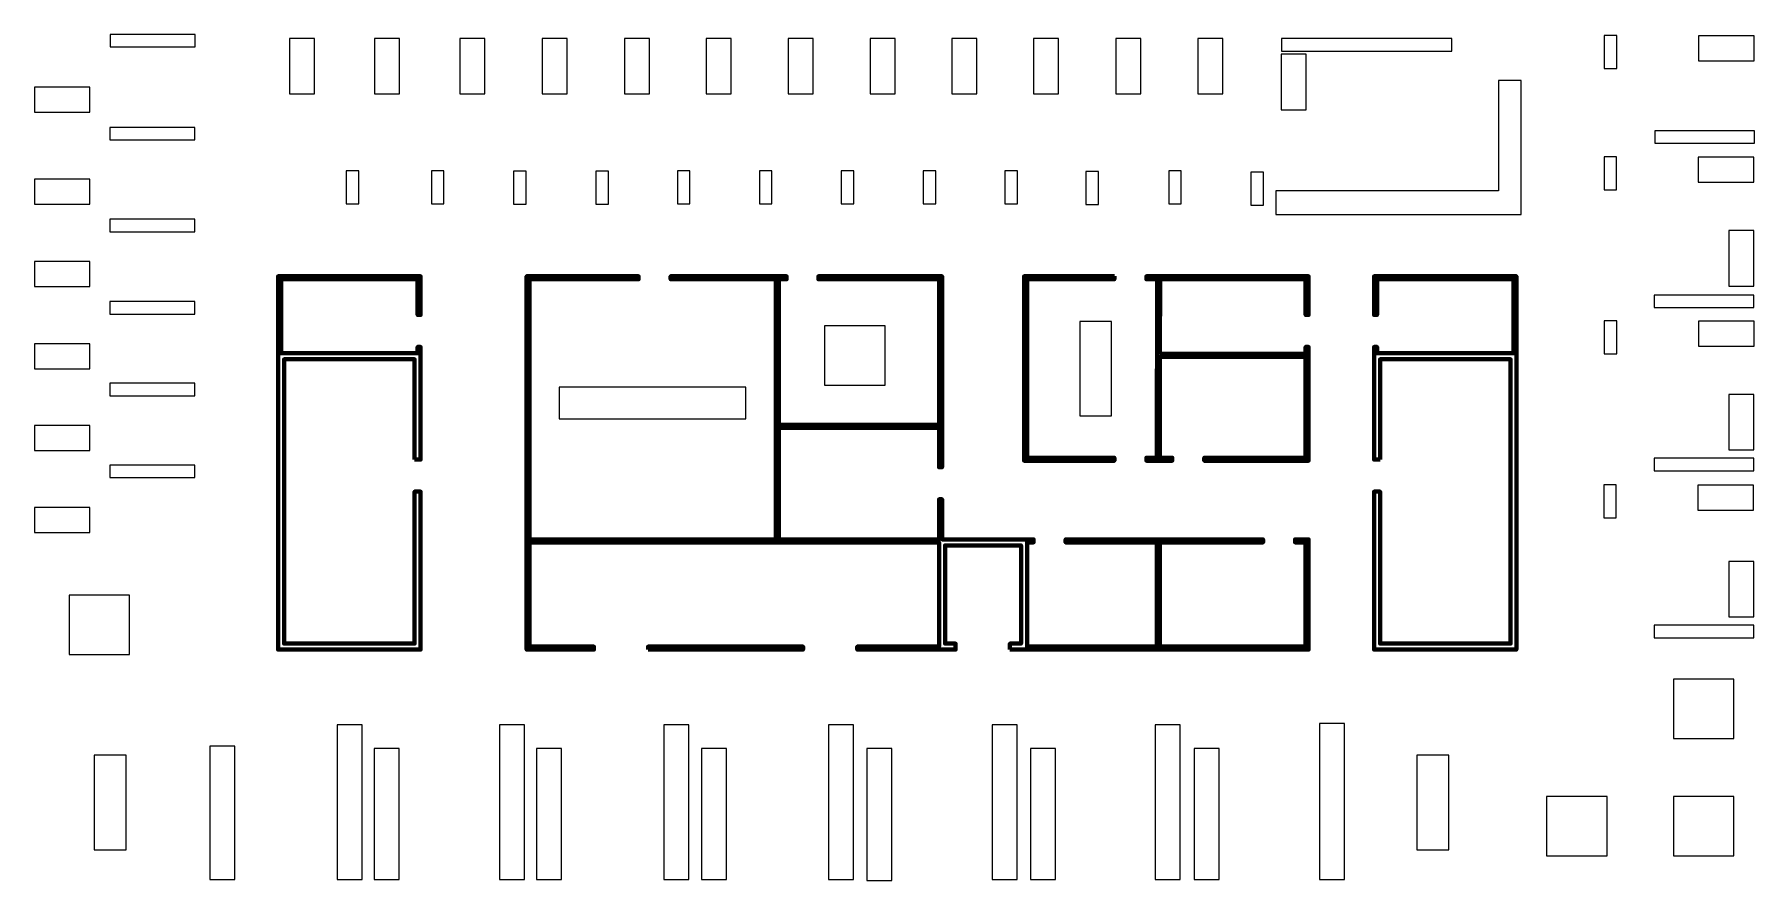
# Model space of a CAD drawing. Header units: metres. Extents: x 9.1 to 66.5, y 0.2 to 28.4.
import ezdxf

# ---------------------------------------------------------------- set-up
doc = ezdxf.new("R2010")
doc.units = ezdxf.units.M
doc.layers.get('0').update_dxf_attribs({"color": 18, "true_color": 0x000000})

msp = doc.modelspace()

# ---------------------------------------------------------------- linework, layer by layer
at = {"color": 18, "linetype": 'Continuous', "lineweight": 25, "true_color": 0x000000}
for points in [[(11.625, 28.005), (14.464, 28.005), (14.464, 28.422), (11.625, 28.422)], [(17.614, 26.437), (18.447, 26.437), (18.447, 28.29), (17.614, 28.29)], [(20.455, 26.437), (21.289, 26.437), (21.289, 28.29), (20.455, 28.29)], [(23.297, 26.437), (24.131, 26.437), (24.131, 28.29), (23.297, 28.29)], [(26.046, 26.437), (26.88, 26.437), (26.88, 28.29), (26.046, 28.29)], [(28.795, 26.437), (29.628, 26.437), (29.628, 28.29), (28.795, 28.29)], [(31.526, 26.437), (32.36, 26.437), (32.36, 28.29), (31.526, 28.29)], [(34.263, 26.437), (35.097, 26.437), (35.097, 28.29), (34.263, 28.29)], [(37, 26.437), (37.834, 26.437), (37.834, 28.29), (37, 28.29)], [(39.726, 26.437), (40.56, 26.437), (40.56, 28.29), (39.726, 28.29)], [(42.452, 26.437), (43.285, 26.437), (43.285, 28.29), (42.452, 28.29)], [(45.194, 26.437), (46.028, 26.437), (46.028, 28.29), (45.194, 28.29)], [(47.937, 26.437), (48.771, 26.437), (48.771, 28.29), (47.937, 28.29)], [(50.729, 27.865), (56.408, 27.865), (56.408, 28.281), (50.729, 28.281)], [(61.502, 27.287), (61.919, 27.287), (61.919, 28.388), (61.502, 28.388)], [(64.649, 27.545), (66.503, 27.545), (66.503, 28.379), (64.649, 28.379)], [(50.712, 25.911), (51.546, 25.911), (51.546, 27.765), (50.712, 27.765)], [(9.1, 25.825), (10.954, 25.825), (10.954, 26.659), (9.1, 26.659)], [(50.542, 23.203), (50.542, 22.412), (58.724, 22.412), (58.724, 26.883), (57.965, 26.883), (57.965, 23.203)], [(11.615, 24.903), (14.455, 24.903), (14.455, 25.319), (11.615, 25.319)], [(63.189, 24.788), (66.519, 24.788), (66.519, 25.205), (63.189, 25.205)], [(61.492, 23.236), (61.909, 23.236), (61.909, 24.337), (61.492, 24.337)], [(64.639, 23.495), (66.492, 23.495), (66.492, 24.329), (64.639, 24.329)], [(9.1, 22.754), (10.953, 22.754), (10.953, 23.588), (9.1, 23.588)], [(19.51, 22.766), (19.927, 22.766), (19.927, 23.866), (19.51, 23.866)], [(22.352, 22.766), (22.769, 22.766), (22.769, 23.866), (22.352, 23.866)], [(25.095, 22.762), (25.512, 22.762), (25.512, 23.863), (25.095, 23.863)], [(27.844, 22.762), (28.261, 22.762), (28.261, 23.863), (27.844, 23.863)], [(30.565, 22.771), (30.982, 22.771), (30.982, 23.871), (30.565, 23.871)], [(33.297, 22.771), (33.714, 22.771), (33.714, 23.871), (33.297, 23.871)], [(36.034, 22.771), (36.451, 22.771), (36.451, 23.871), (36.034, 23.871)], [(38.771, 22.771), (39.188, 22.771), (39.188, 23.871), (38.771, 23.871)], [(41.497, 22.771), (41.914, 22.771), (41.914, 23.871), (41.497, 23.871)], [(44.201, 22.749), (44.618, 22.749), (44.618, 23.85), (44.201, 23.85)], [(46.965, 22.771), (47.382, 22.771), (47.382, 23.871), (46.965, 23.871)], [(49.708, 22.728), (50.125, 22.728), (50.125, 23.829), (49.708, 23.829)], [(11.615, 21.838), (14.454, 21.838), (14.454, 22.255), (11.615, 22.255)], [(65.664, 20.025), (66.497, 20.025), (66.497, 21.879), (65.664, 21.879)], [(9.1, 20.008), (10.953, 20.008), (10.953, 20.842), (9.1, 20.842)], [(63.167, 19.307), (66.498, 19.307), (66.498, 19.724), (63.167, 19.724)], [(11.615, 19.091), (14.454, 19.091), (14.454, 19.508), (11.615, 19.508)], [(35.47, 16.718), (37.493, 16.718), (37.493, 18.704), (35.47, 18.704)], [(43.994, 15.698), (45.057, 15.698), (45.057, 18.846), (43.994, 18.846)], [(61.498, 17.767), (61.915, 17.767), (61.915, 18.867), (61.498, 18.867)], [(64.646, 18.025), (66.499, 18.025), (66.499, 18.859), (64.646, 18.859)], [(9.099, 17.261), (10.953, 17.261), (10.953, 18.095), (9.099, 18.095)], [(11.615, 16.365), (14.454, 16.365), (14.454, 16.782), (11.615, 16.782)], [(32.842, 15.591), (32.842, 16.655), (26.614, 16.655), (26.614, 15.591)], [(65.664, 14.559), (66.497, 14.559), (66.497, 16.413), (65.664, 16.413)], [(9.099, 14.534), (10.953, 14.534), (10.953, 15.368), (9.099, 15.368)], [(11.614, 13.638), (14.454, 13.638), (14.454, 14.055), (11.614, 14.055)], [(63.167, 13.863), (66.498, 13.863), (66.498, 14.28), (63.167, 14.28)], [(61.482, 12.295), (61.899, 12.295), (61.899, 13.396), (61.482, 13.396)], [(64.629, 12.554), (66.483, 12.554), (66.483, 13.387), (64.629, 13.387)], [(9.099, 11.808), (10.952, 11.808), (10.952, 12.642), (9.099, 12.642)], [(65.664, 8.987), (66.497, 8.987), (66.497, 10.84), (65.664, 10.84)], [(10.255, 7.73), (12.278, 7.73), (12.278, 9.716), (10.255, 9.716)], [(63.167, 8.29), (66.498, 8.29), (66.498, 8.707), (63.167, 8.707)], [(63.807, 4.928), (65.831, 4.928), (65.831, 6.914), (63.807, 6.914)], [(19.204, 0.231), (20.038, 0.231), (20.038, 5.389), (19.204, 5.389)], [(24.623, 0.231), (25.457, 0.231), (25.457, 5.389), (24.623, 5.389)], [(30.105, 0.231), (30.939, 0.231), (30.939, 5.389), (30.105, 5.389)], [(35.608, 0.231), (36.442, 0.231), (36.442, 5.389), (35.608, 5.389)], [(41.069, 0.231), (41.903, 0.231), (41.903, 5.389), (41.069, 5.389)], [(46.509, 0.231), (47.343, 0.231), (47.343, 5.389), (46.509, 5.389)], [(51.991, 0.231), (52.825, 0.231), (52.825, 5.431), (51.991, 5.431)], [(14.958, 0.231), (15.792, 0.231), (15.792, 4.674), (14.958, 4.674)], [(20.44, 0.231), (21.274, 0.231), (21.274, 4.596), (20.44, 4.596)], [(25.859, 0.231), (26.693, 0.231), (26.693, 4.596), (25.859, 4.596)], [(31.362, 0.231), (32.196, 0.231), (32.196, 4.596), (31.362, 4.596)], [(36.887, 0.19), (37.721, 0.19), (37.721, 4.596), (36.887, 4.596)], [(42.348, 0.231), (43.182, 0.231), (43.182, 4.596), (42.348, 4.596)], [(47.809, 0.231), (48.643, 0.231), (48.643, 4.596), (47.809, 4.596)], [(11.098, 1.221), (12.162, 1.221), (12.162, 4.369), (11.098, 4.369)], [(55.244, 1.221), (56.307, 1.221), (56.307, 4.369), (55.244, 4.369)], [(59.574, 1.012), (61.598, 1.012), (61.598, 2.998), (59.574, 2.998)], [(63.807, 1.012), (65.831, 1.012), (65.831, 2.998), (63.807, 2.998)]]:
    msp.add_lwpolyline(points, close=True, dxfattribs=at)
at = {"color": 18, "linetype": 'Continuous', "lineweight": 70, "true_color": 0x000000}
for points in [[(21.788, 14.236), (21.788, 17.583), (17.434, 17.583), (17.434, 8.099), (21.788, 8.099), (21.788, 13.169), (21.988, 13.169), (21.988, 7.899), (17.234, 7.899), (17.234, 20.351), (21.988, 20.351), (21.988, 19.063), (21.888, 19.063), (21.888, 20.251), (17.334, 20.251), (17.334, 17.783), (21.888, 17.783), (21.888, 17.996), (21.988, 17.996), (21.988, 14.236)], [(41.66, 7.899), (41.66, 8.099), (42.033, 8.099), (42.033, 11.374), (39.495, 11.374), (39.495, 8.099), (39.85, 8.099), (39.85, 7.899), (36.565, 7.899), (36.565, 7.999), (39.295, 7.999), (39.295, 11.474), (25.629, 11.474), (25.629, 11.405), (25.629, 7.999), (27.773, 7.999), (27.773, 7.899), (25.529, 7.899), (25.529, 20.351), (29.266, 20.351), (29.266, 20.251), (25.629, 20.251), (25.629, 11.574), (33.843, 11.574), (33.843, 20.251), (30.333, 20.251), (30.333, 20.351), (34.204, 20.351), (34.204, 20.251), (33.943, 20.251), (33.943, 15.392), (39.295, 15.392), (39.295, 20.251), (35.271, 20.251), (35.271, 20.351), (39.395, 20.351), (39.395, 13.978), (39.295, 13.978), (39.295, 15.292), (33.943, 15.292), (33.943, 11.574), (39.295, 11.574), (39.295, 12.911), (39.395, 12.911), (39.395, 11.574), (42.453, 11.574), (42.453, 11.474), (42.233, 11.474), (42.233, 7.999), (46.567, 7.999), (46.567, 11.474), (43.52, 11.474), (43.52, 11.574), (50.114, 11.574), (50.114, 11.474), (46.667, 11.474), (46.667, 7.999), (51.53, 7.999), (51.53, 11.474), (51.181, 11.474), (51.181, 11.574), (51.63, 11.574), (51.63, 7.899)], [(45.152, 20.351), (45.152, 20.252), (42.233, 20.251), (42.233, 14.297), (45.152, 14.297), (45.152, 14.197), (42.133, 14.197), (42.133, 20.351)], [(46.67, 17.765), (51.53, 17.765), (51.53, 17.996), (51.63, 17.996), (51.63, 14.197), (48.147, 14.197), (48.147, 14.297), (51.53, 14.297), (51.53, 17.665), (46.67, 17.665), (46.667, 14.297), (47.08, 14.297), (47.08, 14.197), (46.219, 14.197), (46.219, 14.297), (46.567, 14.297), (46.573, 20.252), (46.219, 20.252), (46.219, 20.351), (51.63, 20.351), (51.63, 19.063), (51.53, 19.063), (51.53, 20.251), (46.673, 20.251)], [(54.017, 14.236), (54.017, 17.583), (58.371, 17.583), (58.371, 8.099), (54.017, 8.099), (54.017, 13.169), (53.817, 13.169), (53.817, 7.899), (58.571, 7.899), (58.571, 20.351), (53.817, 20.351), (53.817, 19.063), (53.917, 19.063), (53.917, 20.251), (58.471, 20.251), (58.471, 17.783), (53.917, 17.783), (53.917, 17.996), (53.817, 17.996), (53.817, 14.236)], [(29.583, 7.899), (29.583, 7.999), (34.755, 7.999), (34.755, 7.899)]]:
    msp.add_lwpolyline(points, close=True, dxfattribs=at)

doc.saveas('drawing.dxf')
